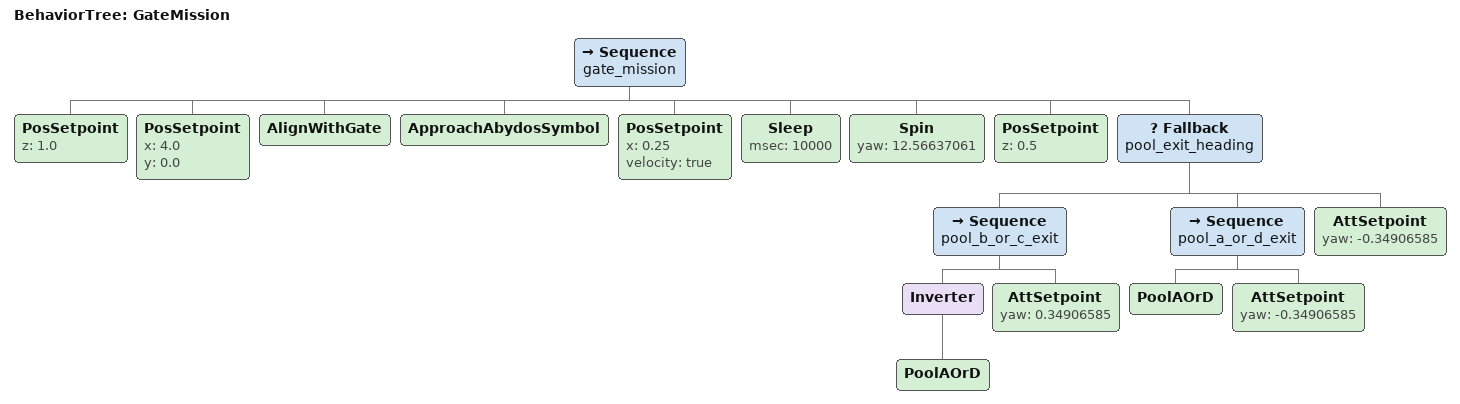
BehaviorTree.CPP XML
<?xml version="1.0" encoding="UTF-8"?>
<root BTCPP_format="4" main_tree_to_execute="GateMission">
  <BehaviorTree ID="GateMission">
    <Sequence name="gate_mission">
      <PosSetpoint z="1.0"/>
      <PosSetpoint x="4.0" y="0.0"/>
      <AlignWithGate/>
      <ApproachAbydosSymbol/>
      <PosSetpoint x="0.25" velocity="true"/>
      <Sleep msec="10000"/>
      <Spin yaw="12.56637061"/>
      <PosSetpoint z="0.5"/>
      <Fallback name="pool_exit_heading">
        <Sequence name="pool_b_or_c_exit">
          <Inverter>
            <PoolAOrD/>
          </Inverter>
          <AttSetpoint yaw="0.34906585"/>
        </Sequence>
        <Sequence name="pool_a_or_d_exit">
          <PoolAOrD/>
          <AttSetpoint yaw="-0.34906585"/>
        </Sequence>
        <AttSetpoint yaw="-0.34906585"/>
      </Fallback>
    </Sequence>
  </BehaviorTree>
</root>
